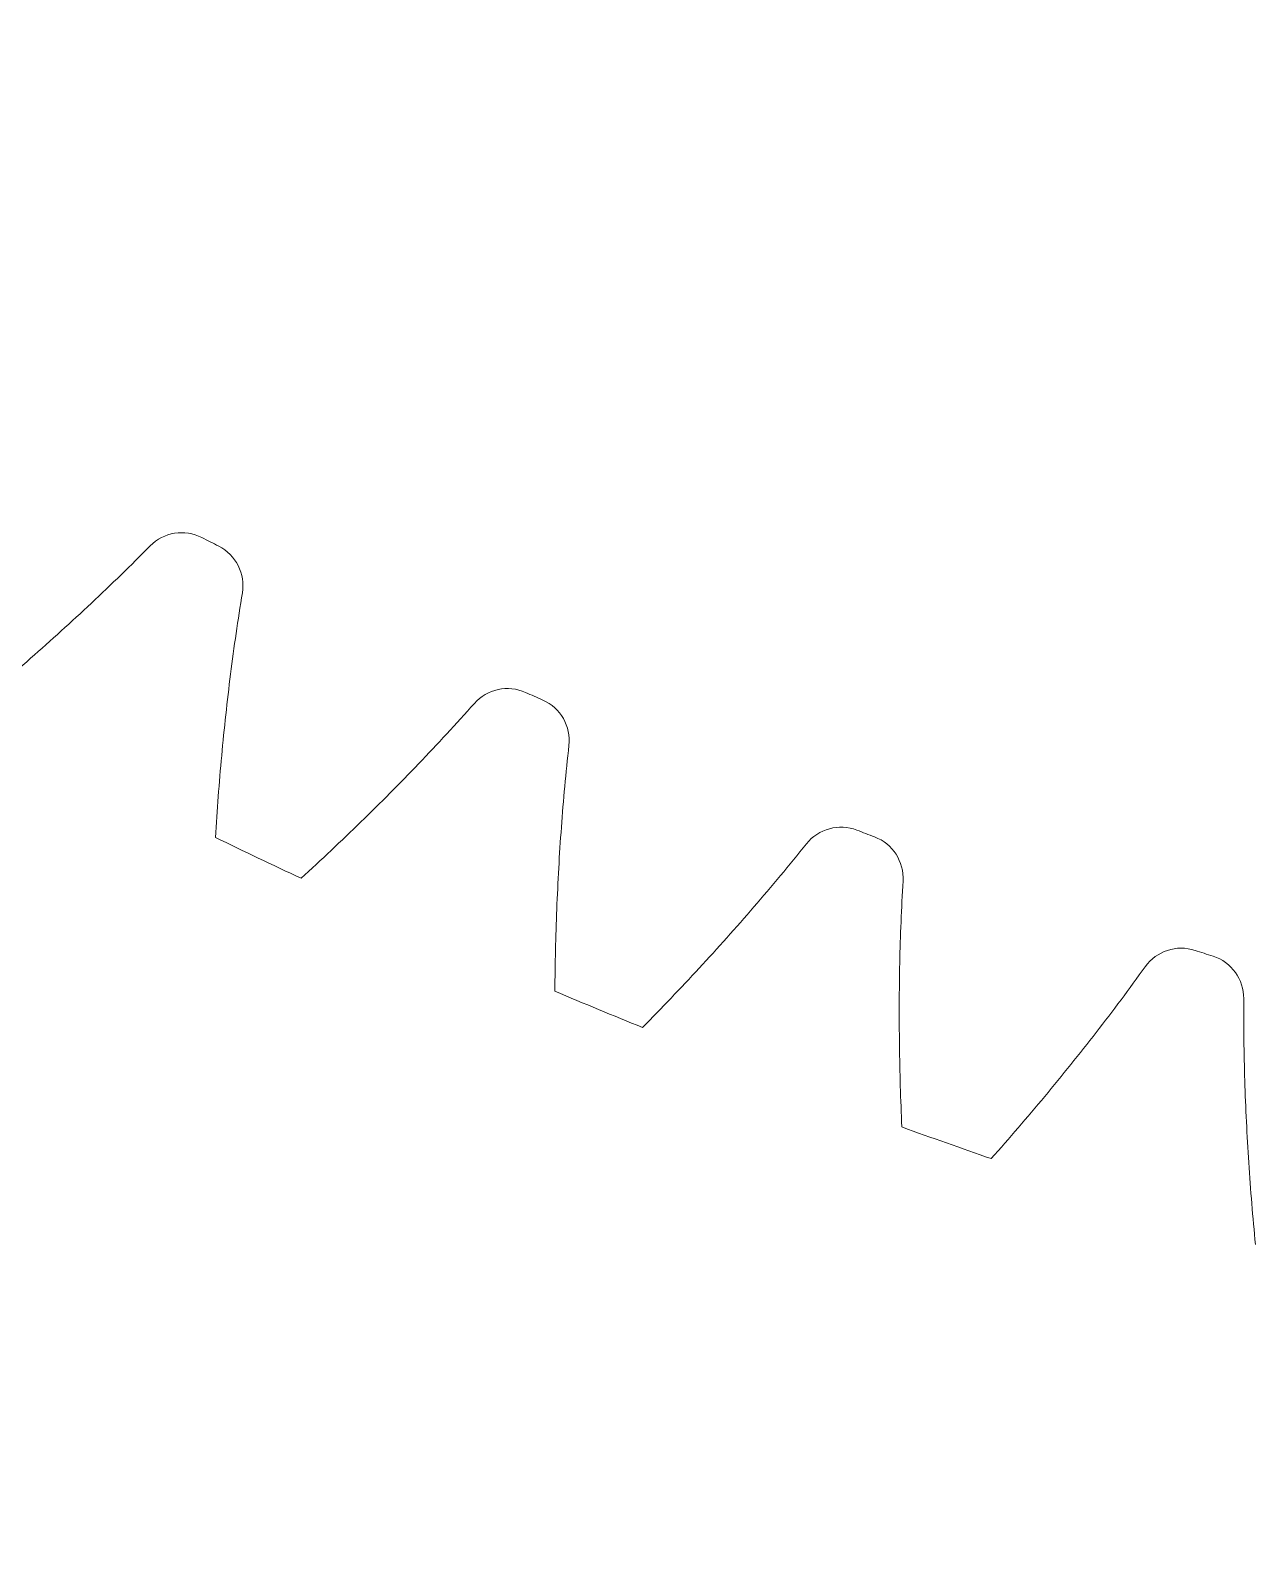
# Model space of a CAD drawing. Header units: millimetres. Extents: x -337 to 409, y -412 to 336.
# Drawn here: x -251.21 to -232.92, y 94.14 to 116.88 of the extents above; entities that cross this region are included whole.
import ezdxf

# ---------------------------------------------------------------- set-up
doc = ezdxf.new("R2010")
doc.units = ezdxf.units.MM
doc.header["$MEASUREMENT"] = 0
doc.layers.add('layer 1', color=7, linetype='Continuous')

msp = doc.modelspace()

# ---------------------------------------------------------------- linework, layer by layer
at = {"layer": 'layer 1', "color": 250, "lineweight": 20}
msp.add_ellipse((-201.8372, 200.81), major_axis=(0, 135.5), ratio=1, dxfattribs=at)
at = {"layer": 'layer 1', "lineweight": 9}
for points in [[(-248.6394, 109.2679), (-248.8977, 109.4), (-249.2118, 109.3494), (-249.4156, 109.1428)], [(-248.6394, 109.2679), (-248.5973, 109.2464), (-248.5552, 109.2249), (-248.5131, 109.2034)], [(-248.5131, 109.2034), (-248.471, 109.182), (-248.4288, 109.1605), (-248.3867, 109.1391)], [(-248.0317, 108.4377), (-247.9843, 108.7239), (-248.128, 109.0078), (-248.3867, 109.1391)], [(-243.7843, 106.9439), (-244.0492, 107.0623), (-244.3602, 106.9953), (-244.5529, 106.7784)], [(-243.7843, 106.9439), (-243.7412, 106.9246), (-243.698, 106.9054), (-243.6548, 106.8862)], [(-243.6548, 106.8862), (-243.6116, 106.8669), (-243.5684, 106.8477), (-243.5252, 106.8286)], [(-243.134, 106.1466), (-243.1017, 106.4349), (-243.26, 106.7109), (-243.5252, 106.8286)], [(-238.8143, 104.8772), (-239.085, 104.9816), (-239.3921, 104.8984), (-239.5731, 104.6717)], [(-238.8143, 104.8772), (-238.7702, 104.8602), (-238.726, 104.8433), (-238.6819, 104.8263)], [(-248.4352, 104.7674), (-248.0086, 104.5604), (-247.5806, 104.3563), (-247.1513, 104.155)], [(-238.6819, 104.8263), (-238.6378, 104.8094), (-238.5936, 104.7925), (-238.5494, 104.7756)], [(-238.1231, 104.1151), (-238.1059, 104.4047), (-238.2784, 104.672), (-238.5494, 104.7756)], [(-233.7429, 103.0735), (-234.0186, 103.1635), (-234.321, 103.0644), (-234.4899, 102.8285)], [(-233.7429, 103.0735), (-233.6979, 103.0588), (-233.653, 103.0442), (-233.608, 103.0296)], [(-233.608, 103.0296), (-233.563, 103.0149), (-233.5181, 103.0004), (-233.4731, 102.9858)], [(-233.0127, 102.3485), (-233.0107, 102.6386), (-233.197, 102.8965), (-233.4731, 102.9858)], [(-243.3448, 102.4603), (-242.908, 102.2759), (-242.4699, 102.0945), (-242.0306, 101.9159)], [(-238.1407, 100.4227), (-237.6948, 100.2615), (-237.2478, 100.1032), (-236.7998, 99.9479)]]:
    msp.add_open_spline(points, degree=3, dxfattribs=at)
for points in [[(-249.4156, 109.1428), (-249.4156, 109.1428), (-249.4697, 109.0881), (-249.4697, 109.0881), (-249.4697, 109.0881), (-249.4697, 109.0881), (-249.5239, 109.0335), (-249.5239, 109.0335), (-249.5239, 109.0335), (-249.5239, 109.0335), (-249.5783, 108.979), (-249.5783, 108.979), (-249.5783, 108.979), (-249.5783, 108.979), (-249.6328, 108.9247), (-249.6328, 108.9247), (-249.6328, 108.9247), (-249.6328, 108.9247), (-249.6874, 108.8705), (-249.6874, 108.8705), (-249.6874, 108.8705), (-249.6874, 108.8705), (-249.7422, 108.8164), (-249.7422, 108.8164), (-249.7422, 108.8164), (-249.7422, 108.8164), (-249.7971, 108.7625), (-249.7971, 108.7625), (-249.7971, 108.7625), (-249.7971, 108.7625), (-249.8521, 108.7087), (-249.8521, 108.7087), (-249.8521, 108.7087), (-249.8521, 108.7087), (-249.9073, 108.6551), (-249.9073, 108.6551), (-249.9073, 108.6551), (-249.9073, 108.6551), (-249.9626, 108.6015), (-249.9626, 108.6015), (-249.9626, 108.6015), (-249.9626, 108.6015), (-250.018, 108.5481), (-250.018, 108.5481), (-250.018, 108.5481), (-250.018, 108.5481), (-250.0736, 108.4949), (-250.0736, 108.4949), (-250.0736, 108.4949), (-250.0736, 108.4949), (-250.1293, 108.4417), (-250.1293, 108.4417), (-250.1293, 108.4417), (-250.1293, 108.4417), (-250.1851, 108.3887), (-250.1851, 108.3887), (-250.1851, 108.3887), (-250.1851, 108.3887), (-250.241, 108.3359), (-250.241, 108.3359), (-250.241, 108.3359), (-250.241, 108.3359), (-250.297, 108.2831), (-250.297, 108.2831), (-250.297, 108.2831), (-250.297, 108.2831), (-250.3532, 108.2305), (-250.3532, 108.2305), (-250.3532, 108.2305), (-250.3532, 108.2305), (-250.4095, 108.178), (-250.4095, 108.178), (-250.4095, 108.178), (-250.4095, 108.178), (-250.4659, 108.1256), (-250.4659, 108.1256), (-250.4659, 108.1256), (-250.4659, 108.1256), (-250.5224, 108.0734), (-250.5224, 108.0734), (-250.5224, 108.0734), (-250.5224, 108.0734), (-250.579, 108.0213), (-250.579, 108.0213), (-250.579, 108.0213), (-250.579, 108.0213), (-250.6357, 107.9693), (-250.6357, 107.9693), (-250.6357, 107.9693), (-250.6357, 107.9693), (-250.6926, 107.9174), (-250.6926, 107.9174), (-250.6926, 107.9174), (-250.6926, 107.9174), (-250.7495, 107.8657), (-250.7495, 107.8657), (-250.7495, 107.8657), (-250.7495, 107.8657), (-250.8066, 107.814), (-250.8066, 107.814), (-250.8066, 107.814), (-250.8066, 107.814), (-250.8638, 107.7625), (-250.8638, 107.7625), (-250.8638, 107.7625), (-250.8638, 107.7625), (-250.9211, 107.7111), (-250.9211, 107.7111), (-250.9211, 107.7111), (-250.9211, 107.7111), (-250.9785, 107.6599), (-250.9785, 107.6599), (-250.9785, 107.6599), (-250.9785, 107.6599), (-251.036, 107.6087), (-251.036, 107.6087), (-251.036, 107.6087), (-251.036, 107.6087), (-251.0936, 107.5577), (-251.0936, 107.5577), (-251.0936, 107.5577), (-251.0936, 107.5577), (-251.1513, 107.5068), (-251.1513, 107.5068), (-251.1513, 107.5068), (-251.1513, 107.5068), (-251.2091, 107.456), (-251.2091, 107.456), (-251.2091, 107.456), (-251.2091, 107.456), (-251.267, 107.4053), (-251.267, 107.4053), (-251.267, 107.4053), (-251.267, 107.4053), (-251.325, 107.3547), (-251.325, 107.3547), (-251.325, 107.3547), (-251.325, 107.3547), (-251.3831, 107.3042), (-251.3831, 107.3042), (-251.3831, 107.3042), (-251.3831, 107.3042), (-251.4413, 107.2539), (-251.4413, 107.2539), (-251.4413, 107.2539), (-251.4413, 107.2539), (-251.4997, 107.2037), (-251.4997, 107.2037), (-251.4997, 107.2037), (-251.4997, 107.2037), (-251.5581, 107.1536), (-251.5581, 107.1536), (-251.5581, 107.1536), (-251.5581, 107.1536), (-251.6166, 107.1036), (-251.6166, 107.1036), (-251.6166, 107.1036), (-251.6166, 107.1036), (-251.6752, 107.0537), (-251.6752, 107.0537), (-251.6752, 107.0537), (-251.6752, 107.0537), (-251.7339, 107.004), (-251.7339, 107.004), (-251.7339, 107.004), (-251.7339, 107.004), (-251.7927, 106.9543), (-251.7927, 106.9543), (-251.7927, 106.9543), (-251.7927, 106.9543), (-251.8516, 106.9048), (-251.8516, 106.9048), (-251.8516, 106.9048), (-251.8516, 106.9048), (-251.9107, 106.8554), (-251.9107, 106.8554), (-251.9107, 106.8554), (-251.9107, 106.8554), (-251.9698, 106.8061), (-251.9698, 106.8061), (-251.9698, 106.8061), (-251.9698, 106.8061), (-252.029, 106.757), (-252.029, 106.757), (-252.029, 106.757), (-252.029, 106.757), (-252.0883, 106.708), (-252.0883, 106.708), (-252.0883, 106.708), (-252.0883, 106.708), (-252.1477, 106.659), (-252.1477, 106.659)], [(-248.0317, 108.4377), (-248.0317, 108.4377), (-248.0441, 108.3617), (-248.0441, 108.3617), (-248.0441, 108.3617), (-248.0441, 108.3617), (-248.0564, 108.2858), (-248.0564, 108.2858), (-248.0564, 108.2858), (-248.0564, 108.2858), (-248.0685, 108.2098), (-248.0685, 108.2098), (-248.0685, 108.2098), (-248.0685, 108.2098), (-248.0804, 108.1337), (-248.0804, 108.1337), (-248.0804, 108.1337), (-248.0804, 108.1337), (-248.0922, 108.0577), (-248.0922, 108.0577), (-248.0922, 108.0577), (-248.0922, 108.0577), (-248.1037, 107.9816), (-248.1037, 107.9816), (-248.1037, 107.9816), (-248.1037, 107.9816), (-248.1151, 107.9055), (-248.1151, 107.9055), (-248.1151, 107.9055), (-248.1151, 107.9055), (-248.1262, 107.8293), (-248.1262, 107.8293), (-248.1262, 107.8293), (-248.1262, 107.8293), (-248.1372, 107.7532), (-248.1372, 107.7532), (-248.1372, 107.7532), (-248.1372, 107.7532), (-248.148, 107.677), (-248.148, 107.677), (-248.148, 107.677), (-248.148, 107.677), (-248.1586, 107.6007), (-248.1586, 107.6007), (-248.1586, 107.6007), (-248.1586, 107.6007), (-248.1691, 107.5245), (-248.1691, 107.5245), (-248.1691, 107.5245), (-248.1691, 107.5245), (-248.1793, 107.4482), (-248.1793, 107.4482), (-248.1793, 107.4482), (-248.1793, 107.4482), (-248.1894, 107.3719), (-248.1894, 107.3719), (-248.1894, 107.3719), (-248.1894, 107.3719), (-248.1993, 107.2956), (-248.1993, 107.2956), (-248.1993, 107.2956), (-248.1993, 107.2956), (-248.2091, 107.2193), (-248.2091, 107.2193), (-248.2091, 107.2193), (-248.2091, 107.2193), (-248.2186, 107.1429), (-248.2186, 107.1429), (-248.2186, 107.1429), (-248.2186, 107.1429), (-248.228, 107.0665), (-248.228, 107.0665), (-248.228, 107.0665), (-248.228, 107.0665), (-248.2372, 106.9901), (-248.2372, 106.9901), (-248.2372, 106.9901), (-248.2372, 106.9901), (-248.2463, 106.9137), (-248.2463, 106.9137), (-248.2463, 106.9137), (-248.2463, 106.9137), (-248.2552, 106.8372), (-248.2552, 106.8372), (-248.2552, 106.8372), (-248.2552, 106.8372), (-248.2639, 106.7608), (-248.2639, 106.7608), (-248.2639, 106.7608), (-248.2639, 106.7608), (-248.2724, 106.6843), (-248.2724, 106.6843), (-248.2724, 106.6843), (-248.2724, 106.6843), (-248.2808, 106.6078), (-248.2808, 106.6078), (-248.2808, 106.6078), (-248.2808, 106.6078), (-248.289, 106.5313), (-248.289, 106.5313), (-248.289, 106.5313), (-248.289, 106.5313), (-248.2971, 106.4547), (-248.2971, 106.4547), (-248.2971, 106.4547), (-248.2971, 106.4547), (-248.305, 106.3782), (-248.305, 106.3782), (-248.305, 106.3782), (-248.305, 106.3782), (-248.3127, 106.3016), (-248.3127, 106.3016), (-248.3127, 106.3016), (-248.3127, 106.3016), (-248.3203, 106.225), (-248.3203, 106.225), (-248.3203, 106.225), (-248.3203, 106.225), (-248.3278, 106.1484), (-248.3278, 106.1484), (-248.3278, 106.1484), (-248.3278, 106.1484), (-248.335, 106.0718), (-248.335, 106.0718), (-248.335, 106.0718), (-248.335, 106.0718), (-248.3422, 105.9952), (-248.3422, 105.9952), (-248.3422, 105.9952), (-248.3422, 105.9952), (-248.3491, 105.9185), (-248.3491, 105.9185), (-248.3491, 105.9185), (-248.3491, 105.9185), (-248.3559, 105.8419), (-248.3559, 105.8419), (-248.3559, 105.8419), (-248.3559, 105.8419), (-248.3626, 105.7652), (-248.3626, 105.7652), (-248.3626, 105.7652), (-248.3626, 105.7652), (-248.3691, 105.6885), (-248.3691, 105.6885), (-248.3691, 105.6885), (-248.3691, 105.6885), (-248.3754, 105.6118), (-248.3754, 105.6118), (-248.3754, 105.6118), (-248.3754, 105.6118), (-248.3816, 105.5351), (-248.3816, 105.5351), (-248.3816, 105.5351), (-248.3816, 105.5351), (-248.3877, 105.4584), (-248.3877, 105.4584), (-248.3877, 105.4584), (-248.3877, 105.4584), (-248.3936, 105.3817), (-248.3936, 105.3817), (-248.3936, 105.3817), (-248.3936, 105.3817), (-248.3993, 105.3049), (-248.3993, 105.3049), (-248.3993, 105.3049), (-248.3993, 105.3049), (-248.4049, 105.2282), (-248.4049, 105.2282), (-248.4049, 105.2282), (-248.4049, 105.2282), (-248.4103, 105.1514), (-248.4103, 105.1514), (-248.4103, 105.1514), (-248.4103, 105.1514), (-248.4156, 105.0746), (-248.4156, 105.0746), (-248.4156, 105.0746), (-248.4156, 105.0746), (-248.4207, 104.9978), (-248.4207, 104.9978), (-248.4207, 104.9978), (-248.4207, 104.9978), (-248.4257, 104.921), (-248.4257, 104.921), (-248.4257, 104.921), (-248.4257, 104.921), (-248.4305, 104.8442), (-248.4305, 104.8442), (-248.4305, 104.8442), (-248.4305, 104.8442), (-248.4352, 104.7674), (-248.4352, 104.7674)], [(-244.5529, 106.7784), (-244.5529, 106.7784), (-244.604, 106.7209), (-244.604, 106.7209), (-244.604, 106.7209), (-244.604, 106.7209), (-244.6554, 106.6635), (-244.6554, 106.6635), (-244.6554, 106.6635), (-244.6554, 106.6635), (-244.7068, 106.6063), (-244.7068, 106.6063), (-244.7068, 106.6063), (-244.7068, 106.6063), (-244.7584, 106.5492), (-244.7584, 106.5492), (-244.7584, 106.5492), (-244.7584, 106.5492), (-244.8101, 106.4922), (-244.8101, 106.4922), (-244.8101, 106.4922), (-244.8101, 106.4922), (-244.862, 106.4354), (-244.862, 106.4354), (-244.862, 106.4354), (-244.862, 106.4354), (-244.914, 106.3786), (-244.914, 106.3786), (-244.914, 106.3786), (-244.914, 106.3786), (-244.9661, 106.322), (-244.9661, 106.322), (-244.9661, 106.322), (-244.9661, 106.322), (-245.0184, 106.2656), (-245.0184, 106.2656), (-245.0184, 106.2656), (-245.0184, 106.2656), (-245.0708, 106.2092), (-245.0708, 106.2092), (-245.0708, 106.2092), (-245.0708, 106.2092), (-245.1234, 106.153), (-245.1234, 106.153), (-245.1234, 106.153), (-245.1234, 106.153), (-245.1761, 106.0969), (-245.1761, 106.0969), (-245.1761, 106.0969), (-245.1761, 106.0969), (-245.2289, 106.0409), (-245.2289, 106.0409), (-245.2289, 106.0409), (-245.2289, 106.0409), (-245.2818, 105.9851), (-245.2818, 105.9851), (-245.2818, 105.9851), (-245.2818, 105.9851), (-245.3349, 105.9293), (-245.3349, 105.9293), (-245.3349, 105.9293), (-245.3349, 105.9293), (-245.3881, 105.8737), (-245.3881, 105.8737), (-245.3881, 105.8737), (-245.3881, 105.8737), (-245.4415, 105.8183), (-245.4415, 105.8183), (-245.4415, 105.8183), (-245.4415, 105.8183), (-245.4949, 105.7629), (-245.4949, 105.7629), (-245.4949, 105.7629), (-245.4949, 105.7629), (-245.5485, 105.7076), (-245.5485, 105.7076), (-245.5485, 105.7076), (-245.5485, 105.7076), (-245.6022, 105.6525), (-245.6022, 105.6525), (-245.6022, 105.6525), (-245.6022, 105.6525), (-245.656, 105.5975), (-245.656, 105.5975), (-245.656, 105.5975), (-245.656, 105.5975), (-245.7099, 105.5426), (-245.7099, 105.5426), (-245.7099, 105.5426), (-245.7099, 105.5426), (-245.764, 105.4878), (-245.764, 105.4878), (-245.764, 105.4878), (-245.764, 105.4878), (-245.8182, 105.4332), (-245.8182, 105.4332), (-245.8182, 105.4332), (-245.8182, 105.4332), (-245.8725, 105.3786), (-245.8725, 105.3786), (-245.8725, 105.3786), (-245.8725, 105.3786), (-245.9269, 105.3242), (-245.9269, 105.3242), (-245.9269, 105.3242), (-245.9269, 105.3242), (-245.9814, 105.2699), (-245.9814, 105.2699), (-245.9814, 105.2699), (-245.9814, 105.2699), (-246.036, 105.2157), (-246.036, 105.2157), (-246.036, 105.2157), (-246.036, 105.2157), (-246.0908, 105.1616), (-246.0908, 105.1616), (-246.0908, 105.1616), (-246.0908, 105.1616), (-246.1456, 105.1076), (-246.1456, 105.1076), (-246.1456, 105.1076), (-246.1456, 105.1076), (-246.2006, 105.0537), (-246.2006, 105.0537), (-246.2006, 105.0537), (-246.2006, 105.0537), (-246.2557, 105), (-246.2557, 105), (-246.2557, 105), (-246.2557, 105), (-246.3108, 104.9463), (-246.3108, 104.9463), (-246.3108, 104.9463), (-246.3108, 104.9463), (-246.3661, 104.8928), (-246.3661, 104.8928), (-246.3661, 104.8928), (-246.3661, 104.8928), (-246.4215, 104.8394), (-246.4215, 104.8394), (-246.4215, 104.8394), (-246.4215, 104.8394), (-246.477, 104.786), (-246.477, 104.786), (-246.477, 104.786), (-246.477, 104.786), (-246.5326, 104.7328), (-246.5326, 104.7328), (-246.5326, 104.7328), (-246.5326, 104.7328), (-246.5883, 104.6797), (-246.5883, 104.6797), (-246.5883, 104.6797), (-246.5883, 104.6797), (-246.6442, 104.6268), (-246.6442, 104.6268), (-246.6442, 104.6268), (-246.6442, 104.6268), (-246.7001, 104.5739), (-246.7001, 104.5739), (-246.7001, 104.5739), (-246.7001, 104.5739), (-246.7561, 104.5211), (-246.7561, 104.5211), (-246.7561, 104.5211), (-246.7561, 104.5211), (-246.8122, 104.4685), (-246.8122, 104.4685), (-246.8122, 104.4685), (-246.8122, 104.4685), (-246.8685, 104.416), (-246.8685, 104.416), (-246.8685, 104.416), (-246.8685, 104.416), (-246.9248, 104.3635), (-246.9248, 104.3635), (-246.9248, 104.3635), (-246.9248, 104.3635), (-246.9813, 104.3112), (-246.9813, 104.3112), (-246.9813, 104.3112), (-246.9813, 104.3112), (-247.0378, 104.259), (-247.0378, 104.259), (-247.0378, 104.259), (-247.0378, 104.259), (-247.0945, 104.207), (-247.0945, 104.207), (-247.0945, 104.207), (-247.0945, 104.207), (-247.1513, 104.155), (-247.1513, 104.155)], [(-243.134, 106.1466), (-243.134, 106.1466), (-243.1424, 106.0701), (-243.1424, 106.0701), (-243.1424, 106.0701), (-243.1424, 106.0701), (-243.1507, 105.9936), (-243.1507, 105.9936), (-243.1507, 105.9936), (-243.1507, 105.9936), (-243.1588, 105.9171), (-243.1588, 105.9171), (-243.1588, 105.9171), (-243.1588, 105.9171), (-243.1668, 105.8406), (-243.1668, 105.8406), (-243.1668, 105.8406), (-243.1668, 105.8406), (-243.1745, 105.764), (-243.1745, 105.764), (-243.1745, 105.764), (-243.1745, 105.764), (-243.182, 105.6874), (-243.182, 105.6874), (-243.182, 105.6874), (-243.182, 105.6874), (-243.1894, 105.6108), (-243.1894, 105.6108), (-243.1894, 105.6108), (-243.1894, 105.6108), (-243.1966, 105.5342), (-243.1966, 105.5342), (-243.1966, 105.5342), (-243.1966, 105.5342), (-243.2036, 105.4575), (-243.2036, 105.4575), (-243.2036, 105.4575), (-243.2036, 105.4575), (-243.2104, 105.3809), (-243.2104, 105.3809), (-243.2104, 105.3809), (-243.2104, 105.3809), (-243.217, 105.3042), (-243.217, 105.3042), (-243.217, 105.3042), (-243.217, 105.3042), (-243.2234, 105.2275), (-243.2234, 105.2275), (-243.2234, 105.2275), (-243.2234, 105.2275), (-243.2297, 105.1508), (-243.2297, 105.1508), (-243.2297, 105.1508), (-243.2297, 105.1508), (-243.2357, 105.0741), (-243.2357, 105.0741), (-243.2357, 105.0741), (-243.2357, 105.0741), (-243.2416, 104.9974), (-243.2416, 104.9974), (-243.2416, 104.9974), (-243.2416, 104.9974), (-243.2473, 104.9206), (-243.2473, 104.9206), (-243.2473, 104.9206), (-243.2473, 104.9206), (-243.2529, 104.8438), (-243.2529, 104.8438), (-243.2529, 104.8438), (-243.2529, 104.8438), (-243.2583, 104.7671), (-243.2583, 104.7671), (-243.2583, 104.7671), (-243.2583, 104.7671), (-243.2635, 104.6903), (-243.2635, 104.6903), (-243.2635, 104.6903), (-243.2635, 104.6903), (-243.2685, 104.6135), (-243.2685, 104.6135), (-243.2685, 104.6135), (-243.2685, 104.6135), (-243.2734, 104.5367), (-243.2734, 104.5367), (-243.2734, 104.5367), (-243.2734, 104.5367), (-243.2781, 104.4599), (-243.2781, 104.4599), (-243.2781, 104.4599), (-243.2781, 104.4599), (-243.2826, 104.383), (-243.2826, 104.383), (-243.2826, 104.383), (-243.2826, 104.383), (-243.287, 104.3062), (-243.287, 104.3062), (-243.287, 104.3062), (-243.287, 104.3062), (-243.2912, 104.2294), (-243.2912, 104.2294), (-243.2912, 104.2294), (-243.2912, 104.2294), (-243.2953, 104.1525), (-243.2953, 104.1525), (-243.2953, 104.1525), (-243.2953, 104.1525), (-243.2991, 104.0757), (-243.2991, 104.0757), (-243.2991, 104.0757), (-243.2991, 104.0757), (-243.3029, 103.9988), (-243.3029, 103.9988), (-243.3029, 103.9988), (-243.3029, 103.9988), (-243.3064, 103.9219), (-243.3064, 103.9219), (-243.3064, 103.9219), (-243.3064, 103.9219), (-243.3098, 103.845), (-243.3098, 103.845), (-243.3098, 103.845), (-243.3098, 103.845), (-243.3131, 103.7681), (-243.3131, 103.7681), (-243.3131, 103.7681), (-243.3131, 103.7681), (-243.3162, 103.6912), (-243.3162, 103.6912), (-243.3162, 103.6912), (-243.3162, 103.6912), (-243.3191, 103.6143), (-243.3191, 103.6143), (-243.3191, 103.6143), (-243.3191, 103.6143), (-243.3219, 103.5374), (-243.3219, 103.5374), (-243.3219, 103.5374), (-243.3219, 103.5374), (-243.3246, 103.4605), (-243.3246, 103.4605), (-243.3246, 103.4605), (-243.3246, 103.4605), (-243.327, 103.3836), (-243.327, 103.3836), (-243.327, 103.3836), (-243.327, 103.3836), (-243.3294, 103.3067), (-243.3294, 103.3067), (-243.3294, 103.3067), (-243.3294, 103.3067), (-243.3316, 103.2297), (-243.3316, 103.2297), (-243.3316, 103.2297), (-243.3316, 103.2297), (-243.3336, 103.1528), (-243.3336, 103.1528), (-243.3336, 103.1528), (-243.3336, 103.1528), (-243.3355, 103.0759), (-243.3355, 103.0759), (-243.3355, 103.0759), (-243.3355, 103.0759), (-243.3372, 102.9989), (-243.3372, 102.9989), (-243.3372, 102.9989), (-243.3372, 102.9989), (-243.3387, 102.922), (-243.3387, 102.922), (-243.3387, 102.922), (-243.3387, 102.922), (-243.3401, 102.845), (-243.3401, 102.845), (-243.3401, 102.845), (-243.3401, 102.845), (-243.3414, 102.7681), (-243.3414, 102.7681), (-243.3414, 102.7681), (-243.3414, 102.7681), (-243.3425, 102.6911), (-243.3425, 102.6911), (-243.3425, 102.6911), (-243.3425, 102.6911), (-243.3434, 102.6142), (-243.3434, 102.6142), (-243.3434, 102.6142), (-243.3434, 102.6142), (-243.3442, 102.5372), (-243.3442, 102.5372), (-243.3442, 102.5372), (-243.3442, 102.5372), (-243.3448, 102.4603), (-243.3448, 102.4603)], [(-239.5731, 104.6717), (-239.5731, 104.6717), (-239.6212, 104.6116), (-239.6212, 104.6116), (-239.6212, 104.6116), (-239.6212, 104.6116), (-239.6694, 104.5516), (-239.6694, 104.5516), (-239.6694, 104.5516), (-239.6694, 104.5516), (-239.7178, 104.4918), (-239.7178, 104.4918), (-239.7178, 104.4918), (-239.7178, 104.4918), (-239.7663, 104.4321), (-239.7663, 104.4321), (-239.7663, 104.4321), (-239.7663, 104.4321), (-239.815, 104.3724), (-239.815, 104.3724), (-239.815, 104.3724), (-239.815, 104.3724), (-239.8638, 104.313), (-239.8638, 104.313), (-239.8638, 104.313), (-239.8638, 104.313), (-239.9128, 104.2536), (-239.9128, 104.2536), (-239.9128, 104.2536), (-239.9128, 104.2536), (-239.9619, 104.1943), (-239.9619, 104.1943), (-239.9619, 104.1943), (-239.9619, 104.1943), (-240.0112, 104.1352), (-240.0112, 104.1352), (-240.0112, 104.1352), (-240.0112, 104.1352), (-240.0606, 104.0762), (-240.0606, 104.0762), (-240.0606, 104.0762), (-240.0606, 104.0762), (-240.1101, 104.0173), (-240.1101, 104.0173), (-240.1101, 104.0173), (-240.1101, 104.0173), (-240.1598, 103.9585), (-240.1598, 103.9585), (-240.1598, 103.9585), (-240.1598, 103.9585), (-240.2096, 103.8999), (-240.2096, 103.8999), (-240.2096, 103.8999), (-240.2096, 103.8999), (-240.2595, 103.8413), (-240.2595, 103.8413), (-240.2595, 103.8413), (-240.2595, 103.8413), (-240.3096, 103.7829), (-240.3096, 103.7829), (-240.3096, 103.7829), (-240.3096, 103.7829), (-240.3599, 103.7246), (-240.3599, 103.7246), (-240.3599, 103.7246), (-240.3599, 103.7246), (-240.4102, 103.6664), (-240.4102, 103.6664), (-240.4102, 103.6664), (-240.4102, 103.6664), (-240.4607, 103.6083), (-240.4607, 103.6083), (-240.4607, 103.6083), (-240.4607, 103.6083), (-240.5113, 103.5503), (-240.5113, 103.5503), (-240.5113, 103.5503), (-240.5113, 103.5503), (-240.562, 103.4924), (-240.562, 103.4924), (-240.562, 103.4924), (-240.562, 103.4924), (-240.6129, 103.4347), (-240.6129, 103.4347), (-240.6129, 103.4347), (-240.6129, 103.4347), (-240.6639, 103.377), (-240.6639, 103.377), (-240.6639, 103.377), (-240.6639, 103.377), (-240.715, 103.3195), (-240.715, 103.3195), (-240.715, 103.3195), (-240.715, 103.3195), (-240.7663, 103.2621), (-240.7663, 103.2621), (-240.7663, 103.2621), (-240.7663, 103.2621), (-240.8176, 103.2048), (-240.8176, 103.2048), (-240.8176, 103.2048), (-240.8176, 103.2048), (-240.8691, 103.1476), (-240.8691, 103.1476), (-240.8691, 103.1476), (-240.8691, 103.1476), (-240.9207, 103.0905), (-240.9207, 103.0905), (-240.9207, 103.0905), (-240.9207, 103.0905), (-240.9724, 103.0335), (-240.9724, 103.0335), (-240.9724, 103.0335), (-240.9724, 103.0335), (-241.0243, 102.9766), (-241.0243, 102.9766), (-241.0243, 102.9766), (-241.0243, 102.9766), (-241.0762, 102.9198), (-241.0762, 102.9198), (-241.0762, 102.9198), (-241.0762, 102.9198), (-241.1283, 102.8632), (-241.1283, 102.8632), (-241.1283, 102.8632), (-241.1283, 102.8632), (-241.1805, 102.8066), (-241.1805, 102.8066), (-241.1805, 102.8066), (-241.1805, 102.8066), (-241.2328, 102.7501), (-241.2328, 102.7501), (-241.2328, 102.7501), (-241.2328, 102.7501), (-241.2852, 102.6938), (-241.2852, 102.6938), (-241.2852, 102.6938), (-241.2852, 102.6938), (-241.3377, 102.6375), (-241.3377, 102.6375), (-241.3377, 102.6375), (-241.3377, 102.6375), (-241.3903, 102.5814), (-241.3903, 102.5814), (-241.3903, 102.5814), (-241.3903, 102.5814), (-241.4431, 102.5253), (-241.4431, 102.5253), (-241.4431, 102.5253), (-241.4431, 102.5253), (-241.4959, 102.4694), (-241.4959, 102.4694), (-241.4959, 102.4694), (-241.4959, 102.4694), (-241.5489, 102.4136), (-241.5489, 102.4136), (-241.5489, 102.4136), (-241.5489, 102.4136), (-241.602, 102.3578), (-241.602, 102.3578), (-241.602, 102.3578), (-241.602, 102.3578), (-241.6552, 102.3022), (-241.6552, 102.3022), (-241.6552, 102.3022), (-241.6552, 102.3022), (-241.7085, 102.2467), (-241.7085, 102.2467), (-241.7085, 102.2467), (-241.7085, 102.2467), (-241.7619, 102.1913), (-241.7619, 102.1913), (-241.7619, 102.1913), (-241.7619, 102.1913), (-241.8154, 102.136), (-241.8154, 102.136), (-241.8154, 102.136), (-241.8154, 102.136), (-241.8691, 102.0808), (-241.8691, 102.0808), (-241.8691, 102.0808), (-241.8691, 102.0808), (-241.9228, 102.0257), (-241.9228, 102.0257), (-241.9228, 102.0257), (-241.9228, 102.0257), (-241.9767, 101.9708), (-241.9767, 101.9708), (-241.9767, 101.9708), (-241.9767, 101.9708), (-242.0306, 101.9159), (-242.0306, 101.9159)], [(-238.1231, 104.1151), (-238.1231, 104.1151), (-238.1275, 104.0382), (-238.1275, 104.0382), (-238.1275, 104.0382), (-238.1275, 104.0382), (-238.1318, 103.9614), (-238.1318, 103.9614), (-238.1318, 103.9614), (-238.1318, 103.9614), (-238.1359, 103.8845), (-238.1359, 103.8845), (-238.1359, 103.8845), (-238.1359, 103.8845), (-238.1398, 103.8077), (-238.1398, 103.8077), (-238.1398, 103.8077), (-238.1398, 103.8077), (-238.1435, 103.7308), (-238.1435, 103.7308), (-238.1435, 103.7308), (-238.1435, 103.7308), (-238.147, 103.6539), (-238.147, 103.6539), (-238.147, 103.6539), (-238.147, 103.6539), (-238.1504, 103.5771), (-238.1504, 103.5771), (-238.1504, 103.5771), (-238.1504, 103.5771), (-238.1535, 103.5002), (-238.1535, 103.5002), (-238.1535, 103.5002), (-238.1535, 103.5002), (-238.1565, 103.4233), (-238.1565, 103.4233), (-238.1565, 103.4233), (-238.1565, 103.4233), (-238.1593, 103.3464), (-238.1593, 103.3464), (-238.1593, 103.3464), (-238.1593, 103.3464), (-238.1619, 103.2694), (-238.1619, 103.2694), (-238.1619, 103.2694), (-238.1619, 103.2694), (-238.1643, 103.1925), (-238.1643, 103.1925), (-238.1643, 103.1925), (-238.1643, 103.1925), (-238.1665, 103.1156), (-238.1665, 103.1156), (-238.1665, 103.1156), (-238.1665, 103.1156), (-238.1686, 103.0387), (-238.1686, 103.0387), (-238.1686, 103.0387), (-238.1686, 103.0387), (-238.1704, 102.9617), (-238.1704, 102.9617), (-238.1704, 102.9617), (-238.1704, 102.9617), (-238.1721, 102.8848), (-238.1721, 102.8848), (-238.1721, 102.8848), (-238.1721, 102.8848), (-238.1737, 102.8078), (-238.1737, 102.8078), (-238.1737, 102.8078), (-238.1737, 102.8078), (-238.175, 102.7309), (-238.175, 102.7309), (-238.175, 102.7309), (-238.175, 102.7309), (-238.1762, 102.6539), (-238.1762, 102.6539), (-238.1762, 102.6539), (-238.1762, 102.6539), (-238.1772, 102.577), (-238.1772, 102.577), (-238.1772, 102.577), (-238.1772, 102.577), (-238.178, 102.5), (-238.178, 102.5), (-238.178, 102.5), (-238.178, 102.5), (-238.1787, 102.4231), (-238.1787, 102.4231), (-238.1787, 102.4231), (-238.1787, 102.4231), (-238.1792, 102.3461), (-238.1792, 102.3461), (-238.1792, 102.3461), (-238.1792, 102.3461), (-238.1796, 102.2691), (-238.1796, 102.2691), (-238.1796, 102.2691), (-238.1796, 102.2691), (-238.1798, 102.1922), (-238.1798, 102.1922), (-238.1798, 102.1922), (-238.1798, 102.1922), (-238.1798, 102.1152), (-238.1798, 102.1152), (-238.1798, 102.1152), (-238.1798, 102.1152), (-238.1796, 102.0383), (-238.1796, 102.0383), (-238.1796, 102.0383), (-238.1796, 102.0383), (-238.1793, 101.9613), (-238.1793, 101.9613), (-238.1793, 101.9613), (-238.1793, 101.9613), (-238.1789, 101.8844), (-238.1789, 101.8844), (-238.1789, 101.8844), (-238.1789, 101.8844), (-238.1782, 101.8074), (-238.1782, 101.8074), (-238.1782, 101.8074), (-238.1782, 101.8074), (-238.1775, 101.7304), (-238.1775, 101.7304), (-238.1775, 101.7304), (-238.1775, 101.7304), (-238.1765, 101.6535), (-238.1765, 101.6535), (-238.1765, 101.6535), (-238.1765, 101.6535), (-238.1755, 101.5765), (-238.1755, 101.5765), (-238.1755, 101.5765), (-238.1755, 101.5765), (-238.1742, 101.4996), (-238.1742, 101.4996), (-238.1742, 101.4996), (-238.1742, 101.4996), (-238.1728, 101.4226), (-238.1728, 101.4226), (-238.1728, 101.4226), (-238.1728, 101.4226), (-238.1713, 101.3457), (-238.1713, 101.3457), (-238.1713, 101.3457), (-238.1713, 101.3457), (-238.1696, 101.2688), (-238.1696, 101.2688), (-238.1696, 101.2688), (-238.1696, 101.2688), (-238.1677, 101.1918), (-238.1677, 101.1918), (-238.1677, 101.1918), (-238.1677, 101.1918), (-238.1657, 101.1149), (-238.1657, 101.1149), (-238.1657, 101.1149), (-238.1657, 101.1149), (-238.1636, 101.038), (-238.1636, 101.038), (-238.1636, 101.038), (-238.1636, 101.038), (-238.1613, 100.961), (-238.1613, 100.961), (-238.1613, 100.961), (-238.1613, 100.961), (-238.1588, 100.8841), (-238.1588, 100.8841), (-238.1588, 100.8841), (-238.1588, 100.8841), (-238.1562, 100.8072), (-238.1562, 100.8072), (-238.1562, 100.8072), (-238.1562, 100.8072), (-238.1534, 100.7303), (-238.1534, 100.7303), (-238.1534, 100.7303), (-238.1534, 100.7303), (-238.1504, 100.6534), (-238.1504, 100.6534), (-238.1504, 100.6534), (-238.1504, 100.6534), (-238.1474, 100.5765), (-238.1474, 100.5765), (-238.1474, 100.5765), (-238.1474, 100.5765), (-238.1441, 100.4996), (-238.1441, 100.4996), (-238.1441, 100.4996), (-238.1441, 100.4996), (-238.1407, 100.4227), (-238.1407, 100.4227)], [(-234.4899, 102.8285), (-234.4899, 102.8285), (-234.5348, 102.766), (-234.5348, 102.766), (-234.5348, 102.766), (-234.5348, 102.766), (-234.5798, 102.7036), (-234.5798, 102.7036), (-234.5798, 102.7036), (-234.5798, 102.7036), (-234.625, 102.6413), (-234.625, 102.6413), (-234.625, 102.6413), (-234.625, 102.6413), (-234.6703, 102.5791), (-234.6703, 102.5791), (-234.6703, 102.5791), (-234.6703, 102.5791), (-234.7158, 102.517), (-234.7158, 102.517), (-234.7158, 102.517), (-234.7158, 102.517), (-234.7614, 102.455), (-234.7614, 102.455), (-234.7614, 102.455), (-234.7614, 102.455), (-234.8072, 102.3932), (-234.8072, 102.3932), (-234.8072, 102.3932), (-234.8072, 102.3932), (-234.8532, 102.3314), (-234.8532, 102.3314), (-234.8532, 102.3314), (-234.8532, 102.3314), (-234.8993, 102.2698), (-234.8993, 102.2698), (-234.8993, 102.2698), (-234.8993, 102.2698), (-234.9455, 102.2083), (-234.9455, 102.2083), (-234.9455, 102.2083), (-234.9455, 102.2083), (-234.9919, 102.1469), (-234.9919, 102.1469), (-234.9919, 102.1469), (-234.9919, 102.1469), (-235.0384, 102.0856), (-235.0384, 102.0856), (-235.0384, 102.0856), (-235.0384, 102.0856), (-235.0851, 102.0244), (-235.0851, 102.0244), (-235.0851, 102.0244), (-235.0851, 102.0244), (-235.1319, 101.9633), (-235.1319, 101.9633), (-235.1319, 101.9633), (-235.1319, 101.9633), (-235.1789, 101.9024), (-235.1789, 101.9024), (-235.1789, 101.9024), (-235.1789, 101.9024), (-235.226, 101.8415), (-235.226, 101.8415), (-235.226, 101.8415), (-235.226, 101.8415), (-235.2732, 101.7807), (-235.2732, 101.7807), (-235.2732, 101.7807), (-235.2732, 101.7807), (-235.3206, 101.7201), (-235.3206, 101.7201), (-235.3206, 101.7201), (-235.3206, 101.7201), (-235.3681, 101.6595), (-235.3681, 101.6595), (-235.3681, 101.6595), (-235.3681, 101.6595), (-235.4158, 101.5991), (-235.4158, 101.5991), (-235.4158, 101.5991), (-235.4158, 101.5991), (-235.4635, 101.5388), (-235.4635, 101.5388), (-235.4635, 101.5388), (-235.4635, 101.5388), (-235.5114, 101.4785), (-235.5114, 101.4785), (-235.5114, 101.4785), (-235.5114, 101.4785), (-235.5595, 101.4184), (-235.5595, 101.4184), (-235.5595, 101.4184), (-235.5595, 101.4184), (-235.6076, 101.3584), (-235.6076, 101.3584), (-235.6076, 101.3584), (-235.6076, 101.3584), (-235.6559, 101.2985), (-235.6559, 101.2985), (-235.6559, 101.2985), (-235.6559, 101.2985), (-235.7043, 101.2386), (-235.7043, 101.2386), (-235.7043, 101.2386), (-235.7043, 101.2386), (-235.7529, 101.1789), (-235.7529, 101.1789), (-235.7529, 101.1789), (-235.7529, 101.1789), (-235.8016, 101.1193), (-235.8016, 101.1193), (-235.8016, 101.1193), (-235.8016, 101.1193), (-235.8503, 101.0598), (-235.8503, 101.0598), (-235.8503, 101.0598), (-235.8503, 101.0598), (-235.8993, 101.0004), (-235.8993, 101.0004), (-235.8993, 101.0004), (-235.8993, 101.0004), (-235.9483, 100.941), (-235.9483, 100.941), (-235.9483, 100.941), (-235.9483, 100.941), (-235.9974, 100.8818), (-235.9974, 100.8818), (-235.9974, 100.8818), (-235.9974, 100.8818), (-236.0467, 100.8227), (-236.0467, 100.8227), (-236.0467, 100.8227), (-236.0467, 100.8227), (-236.0961, 100.7637), (-236.0961, 100.7637), (-236.0961, 100.7637), (-236.0961, 100.7637), (-236.1456, 100.7048), (-236.1456, 100.7048), (-236.1456, 100.7048), (-236.1456, 100.7048), (-236.1952, 100.6459), (-236.1952, 100.6459), (-236.1952, 100.6459), (-236.1952, 100.6459), (-236.245, 100.5872), (-236.245, 100.5872), (-236.245, 100.5872), (-236.245, 100.5872), (-236.2948, 100.5286), (-236.2948, 100.5286), (-236.2948, 100.5286), (-236.2948, 100.5286), (-236.3448, 100.4701), (-236.3448, 100.4701), (-236.3448, 100.4701), (-236.3448, 100.4701), (-236.3949, 100.4116), (-236.3949, 100.4116), (-236.3949, 100.4116), (-236.3949, 100.4116), (-236.4451, 100.3533), (-236.4451, 100.3533), (-236.4451, 100.3533), (-236.4451, 100.3533), (-236.4954, 100.2951), (-236.4954, 100.2951), (-236.4954, 100.2951), (-236.4954, 100.2951), (-236.5459, 100.237), (-236.5459, 100.237), (-236.5459, 100.237), (-236.5459, 100.237), (-236.5964, 100.1789), (-236.5964, 100.1789), (-236.5964, 100.1789), (-236.5964, 100.1789), (-236.6471, 100.121), (-236.6471, 100.121), (-236.6471, 100.121), (-236.6471, 100.121), (-236.6979, 100.0632), (-236.6979, 100.0632), (-236.6979, 100.0632), (-236.6979, 100.0632), (-236.7488, 100.0055), (-236.7488, 100.0055), (-236.7488, 100.0055), (-236.7488, 100.0055), (-236.7998, 99.9479), (-236.7998, 99.9479)], [(-233.0127, 102.3485), (-233.0127, 102.3485), (-233.0131, 102.2716), (-233.0131, 102.2716), (-233.0131, 102.2716), (-233.0131, 102.2716), (-233.0134, 102.1946), (-233.0134, 102.1946), (-233.0134, 102.1946), (-233.0134, 102.1946), (-233.0135, 102.1177), (-233.0135, 102.1177), (-233.0135, 102.1177), (-233.0135, 102.1177), (-233.0133, 102.0407), (-233.0133, 102.0407), (-233.0133, 102.0407), (-233.0133, 102.0407), (-233.013, 101.9637), (-233.013, 101.9637), (-233.013, 101.9637), (-233.013, 101.9637), (-233.0125, 101.8868), (-233.0125, 101.8868), (-233.0125, 101.8868), (-233.0125, 101.8868), (-233.0118, 101.8098), (-233.0118, 101.8098), (-233.0118, 101.8098), (-233.0118, 101.8098), (-233.011, 101.7329), (-233.011, 101.7329), (-233.011, 101.7329), (-233.011, 101.7329), (-233.0099, 101.6559), (-233.0099, 101.6559), (-233.0099, 101.6559), (-233.0099, 101.6559), (-233.0086, 101.579), (-233.0086, 101.579), (-233.0086, 101.579), (-233.0086, 101.579), (-233.0072, 101.502), (-233.0072, 101.502), (-233.0072, 101.502), (-233.0072, 101.502), (-233.0056, 101.4251), (-233.0056, 101.4251), (-233.0056, 101.4251), (-233.0056, 101.4251), (-233.0038, 101.3481), (-233.0038, 101.3481), (-233.0038, 101.3481), (-233.0038, 101.3481), (-233.0018, 101.2712), (-233.0018, 101.2712), (-233.0018, 101.2712), (-233.0018, 101.2712), (-232.9997, 101.1943), (-232.9997, 101.1943), (-232.9997, 101.1943), (-232.9997, 101.1943), (-232.9973, 101.1174), (-232.9973, 101.1174), (-232.9973, 101.1174), (-232.9973, 101.1174), (-232.9948, 101.0404), (-232.9948, 101.0404), (-232.9948, 101.0404), (-232.9948, 101.0404), (-232.9921, 100.9635), (-232.9921, 100.9635), (-232.9921, 100.9635), (-232.9921, 100.9635), (-232.9893, 100.8866), (-232.9893, 100.8866), (-232.9893, 100.8866), (-232.9893, 100.8866), (-232.9863, 100.8097), (-232.9863, 100.8097), (-232.9863, 100.8097), (-232.9863, 100.8097), (-232.9831, 100.7328), (-232.9831, 100.7328), (-232.9831, 100.7328), (-232.9831, 100.7328), (-232.9797, 100.6559), (-232.9797, 100.6559), (-232.9797, 100.6559), (-232.9797, 100.6559), (-232.9762, 100.5791), (-232.9762, 100.5791), (-232.9762, 100.5791), (-232.9762, 100.5791), (-232.9725, 100.5022), (-232.9725, 100.5022), (-232.9725, 100.5022), (-232.9725, 100.5022), (-232.9687, 100.4253), (-232.9687, 100.4253), (-232.9687, 100.4253), (-232.9687, 100.4253), (-232.9647, 100.3485), (-232.9647, 100.3485), (-232.9647, 100.3485), (-232.9647, 100.3485), (-232.9605, 100.2716), (-232.9605, 100.2716), (-232.9605, 100.2716), (-232.9605, 100.2716), (-232.9562, 100.1948), (-232.9562, 100.1948), (-232.9562, 100.1948), (-232.9562, 100.1948), (-232.9517, 100.118), (-232.9517, 100.118), (-232.9517, 100.118), (-232.9517, 100.118), (-232.947, 100.0411), (-232.947, 100.0411), (-232.947, 100.0411), (-232.947, 100.0411), (-232.9422, 99.9643), (-232.9422, 99.9643), (-232.9422, 99.9643), (-232.9422, 99.9643), (-232.9373, 99.8875), (-232.9373, 99.8875), (-232.9373, 99.8875), (-232.9373, 99.8875), (-232.9322, 99.8107), (-232.9322, 99.8107), (-232.9322, 99.8107), (-232.9322, 99.8107), (-232.9269, 99.734), (-232.9269, 99.734), (-232.9269, 99.734), (-232.9269, 99.734), (-232.9215, 99.6572), (-232.9215, 99.6572), (-232.9215, 99.6572), (-232.9215, 99.6572), (-232.9159, 99.5804), (-232.9159, 99.5804), (-232.9159, 99.5804), (-232.9159, 99.5804), (-232.9102, 99.5037), (-232.9102, 99.5037), (-232.9102, 99.5037), (-232.9102, 99.5037), (-232.9043, 99.4269), (-232.9043, 99.4269), (-232.9043, 99.4269), (-232.9043, 99.4269), (-232.8983, 99.3502), (-232.8983, 99.3502), (-232.8983, 99.3502), (-232.8983, 99.3502), (-232.8921, 99.2735), (-232.8921, 99.2735), (-232.8921, 99.2735), (-232.8921, 99.2735), (-232.8858, 99.1968), (-232.8858, 99.1968), (-232.8858, 99.1968), (-232.8858, 99.1968), (-232.8793, 99.1201), (-232.8793, 99.1201), (-232.8793, 99.1201), (-232.8793, 99.1201), (-232.8726, 99.0435), (-232.8726, 99.0435), (-232.8726, 99.0435), (-232.8726, 99.0435), (-232.8658, 98.9668), (-232.8658, 98.9668), (-232.8658, 98.9668), (-232.8658, 98.9668), (-232.8589, 98.8902), (-232.8589, 98.8902), (-232.8589, 98.8902), (-232.8589, 98.8902), (-232.8518, 98.8135), (-232.8518, 98.8135), (-232.8518, 98.8135), (-232.8518, 98.8135), (-232.8445, 98.7369), (-232.8445, 98.7369), (-232.8445, 98.7369), (-232.8445, 98.7369), (-232.8371, 98.6603), (-232.8371, 98.6603)]]:
    msp.add_open_spline(points, degree=3, knots=[0, 0, 0, 0, 0.0208333, 0.0208333, 0.0208333, 0.0208333, 0.0416667, 0.0416667, 0.0416667, 0.0416667, 0.0625, 0.0625, 0.0625, 0.0625, 0.0833333, 0.0833333, 0.0833333, 0.0833333, 0.1041667, 0.1041667, 0.1041667, 0.1041667, 0.125, 0.125, 0.125, 0.125, 0.1458333, 0.1458333, 0.1458333, 0.1458333, 0.1666667, 0.1666667, 0.1666667, 0.1666667, 0.1875, 0.1875, 0.1875, 0.1875, 0.2083333, 0.2083333, 0.2083333, 0.2083333, 0.2291667, 0.2291667, 0.2291667, 0.2291667, 0.25, 0.25, 0.25, 0.25, 0.2708333, 0.2708333, 0.2708333, 0.2708333, 0.2916667, 0.2916667, 0.2916667, 0.2916667, 0.3125, 0.3125, 0.3125, 0.3125, 0.3333333, 0.3333333, 0.3333333, 0.3333333, 0.3541667, 0.3541667, 0.3541667, 0.3541667, 0.375, 0.375, 0.375, 0.375, 0.3958333, 0.3958333, 0.3958333, 0.3958333, 0.4166667, 0.4166667, 0.4166667, 0.4166667, 0.4375, 0.4375, 0.4375, 0.4375, 0.4583333, 0.4583333, 0.4583333, 0.4583333, 0.4791667, 0.4791667, 0.4791667, 0.4791667, 0.5, 0.5, 0.5, 0.5, 0.5208333, 0.5208333, 0.5208333, 0.5208333, 0.5416667, 0.5416667, 0.5416667, 0.5416667, 0.5625, 0.5625, 0.5625, 0.5625, 0.5833333, 0.5833333, 0.5833333, 0.5833333, 0.6041667, 0.6041667, 0.6041667, 0.6041667, 0.625, 0.625, 0.625, 0.625, 0.6458333, 0.6458333, 0.6458333, 0.6458333, 0.6666667, 0.6666667, 0.6666667, 0.6666667, 0.6875, 0.6875, 0.6875, 0.6875, 0.7083333, 0.7083333, 0.7083333, 0.7083333, 0.7291667, 0.7291667, 0.7291667, 0.7291667, 0.75, 0.75, 0.75, 0.75, 0.7708333, 0.7708333, 0.7708333, 0.7708333, 0.7916667, 0.7916667, 0.7916667, 0.7916667, 0.8125, 0.8125, 0.8125, 0.8125, 0.8333333, 0.8333333, 0.8333333, 0.8333333, 0.8541667, 0.8541667, 0.8541667, 0.8541667, 0.875, 0.875, 0.875, 0.875, 0.8958333, 0.8958333, 0.8958333, 0.8958333, 0.9166667, 0.9166667, 0.9166667, 0.9166667, 0.9375, 0.9375, 0.9375, 0.9375, 0.9583333, 0.9583333, 0.9583333, 0.9583333, 0.9791667, 0.9791667, 0.9791667, 0.9791667, 1, 1, 1, 1], dxfattribs=at)

doc.saveas('drawing.dxf')
